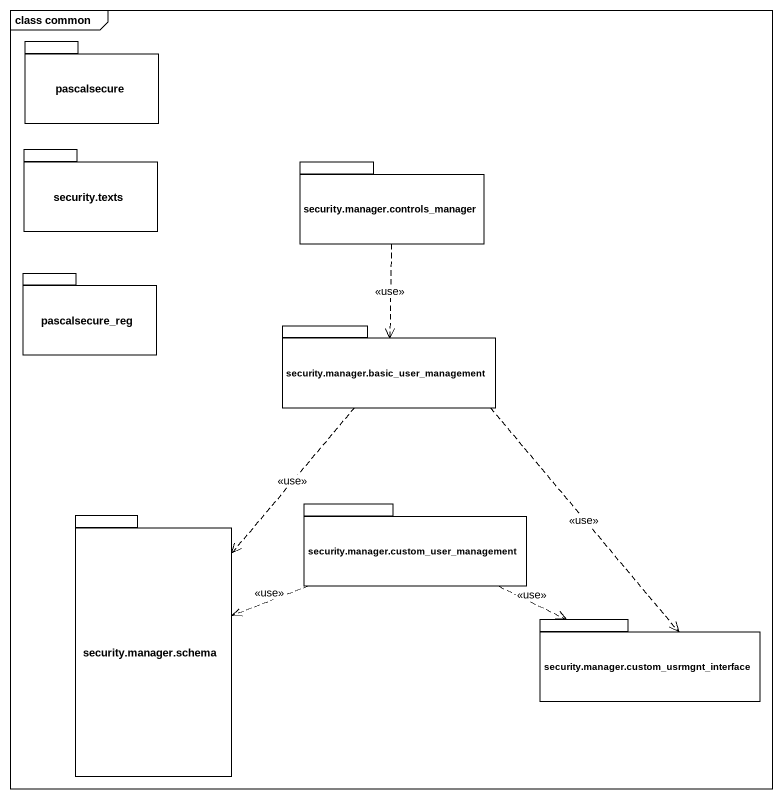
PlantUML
@startuml
mainframe class common
package pascalsecure {
}
package "security.texts" as security_texts {
}
package "security.manager.controls_manager" as security_manager_controls {
}
package pascalsecure_reg {
}
package "security.manager.basic_user_management" as security_manager_basic_user {
}
package "security.manager.schema" as security_manager_schema {
}
package "security.manager.custom_user_management" as security_manager_custom {
}
package "security.manager.custom_usrmgnt_interface" as security_manager_custom_2 {
}
security_manager_controls ..> security_manager_basic_user : <<use>>
security_manager_basic_user ..> security_manager_schema : <<use>>
security_manager_basic_user ..> security_manager_custom_2 : <<use>>
security_manager_custom .left.> security_manager_schema : <<use>>
security_manager_custom .right.> security_manager_custom_2 : <<use>>
@enduml
